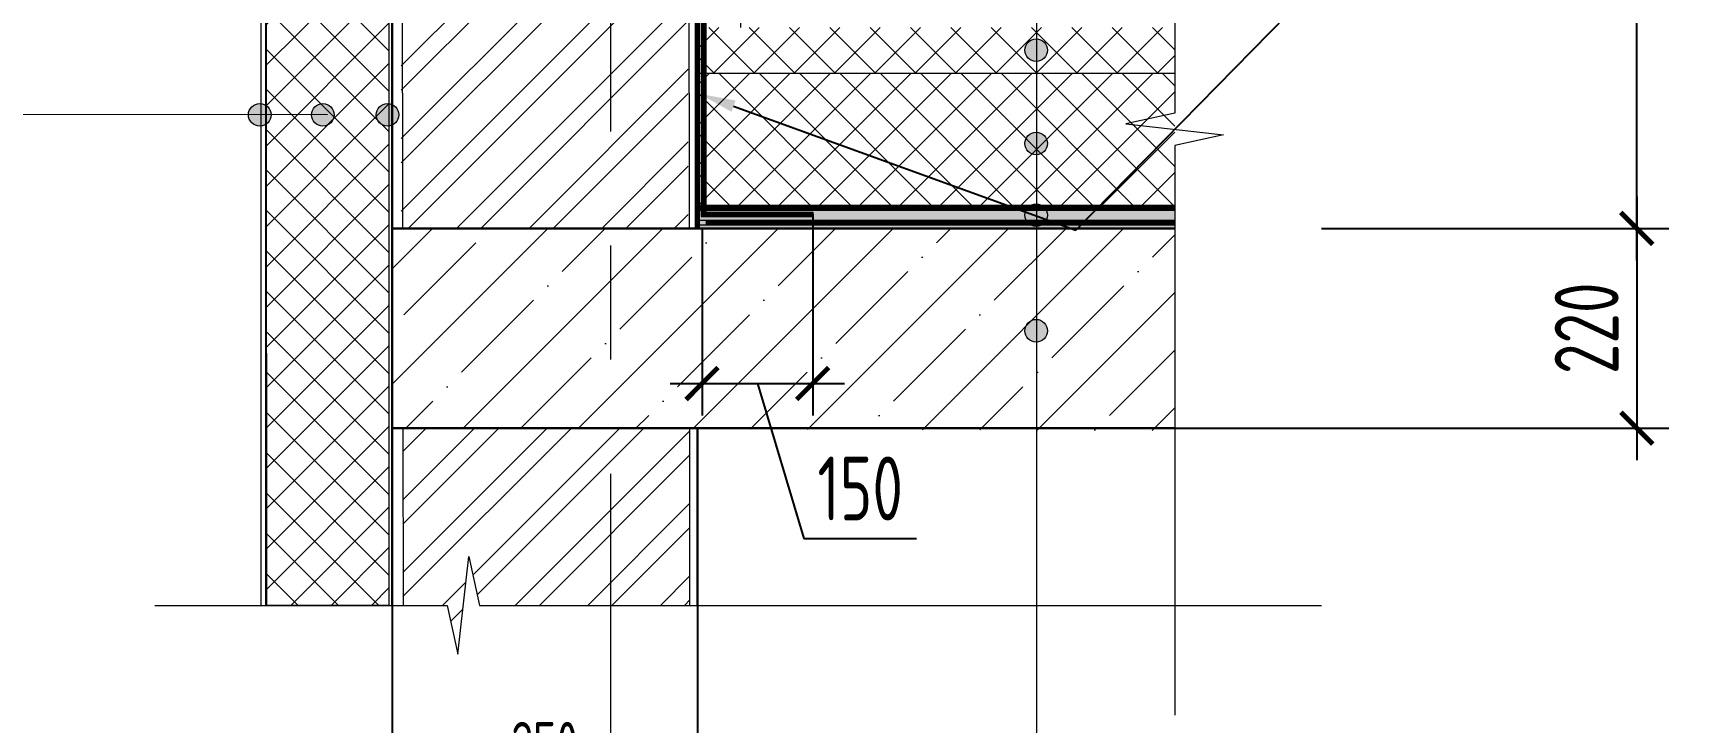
# Model space of a CAD drawing. Header units: millimetres. Extents: x -314343 to 682031, y 21428 to 98936.
# Drawn here: x 427710 to 429531, y 51443 to 52199 of the extents above; entities that cross this region are included whole.
import ezdxf
from ezdxf import colors
from ezdxf.entities.mleader import LeaderData, LeaderLine
from ezdxf.math import Vec2, Vec3

# ---------------------------------------------------------------- set-up
doc = ezdxf.new("R2010")
doc.units = ezdxf.units.MM
doc.header["$MEASUREMENT"] = 0
doc.header["$PDMODE"] = 3
doc.header["$PDSIZE"] = -4
for name, pattern in [('CENTER', [2, 1.25, -0.25, 0.25, -0.25]), ('пунктирнаяX2', [12.7, 0, -12.7]), ('штриховая', [19.05, 12.7, -6.35]), ('штриховая 50', [1, 0.5, -0.5])]:
    doc.linetypes.add(name, pattern=pattern)
doc.layers.get('0').update_dxf_attribs({"color": 250, "lineweight": 9})
doc.layers.get('Defpoints').update_dxf_attribs({"color": 6})
for name, color, linetype, lineweight in [('0.35', 30, 'Continuous', 30), ('_0', 250, 'Continuous', 9), ('_Выноска', 7, 'Continuous', 15), ('TN-ГИДРОИЗОЛЯЦИЯ БИТУМАЯ нижняя', 173, 'Continuous', 15), ('TN-ГРУНТОВКА', 6, 'Continuous', 15), ('TN-ПАРОИЗОЛЯЦИЯ', 104, 'Continuous', 15), ('АР_Навесной фасад', 147, 'Continuous', 5), ('АР_Оси', 195, 'Continuous', 9), ('АР_Перегородки_кирпич_Штрих', 244, 'Continuous', 5), ('АР_Тонкие', 250, 'Continuous', 5), ('АР_Утеплитель', 250, 'Continuous', 9), ('Маркировка потолков', 7, 'Continuous', 9)]:
    doc.layers.add(name, color=color, linetype=linetype, lineweight=lineweight)
doc.styles.add('ISOCPEUR', font='isocpeur.ttf', dxfattribs={"width": 0.7})
doc.styles.add('Архитект', font='isocpeur.ttf', dxfattribs={"width": 0.8, "oblique": 8})
doc.dimstyles.new('R_50', dxfattribs={"dimtxt": 140, "dimasz": 30, "dimexe": 20, "dimexo": 0, "dimgap": 20, "dimtad": 1, "dimdec": 0, "dimrnd": 5, "dimzin": 0, "dimdsep": 46, "dimtxsty": 'ISOCPEUR', "dimblk": 'ARCHTICK', "dimcen": 50, "dimdle": 20, "dimclrd": 256, "dimclre": 256, "dimclrt": 256, "dimadec": 0, "dimazin": 0, "dimtfac": 2, "dimtdec": 0, "dimtofl": 0, "dimtmove": 1, "dimatfit": 3, "dimfxl": 1, "dimtvp": 3, "dimtolj": 1, "dimtzin": 0, "dimarcsym": 0})

# ---------------------------------------------------------------- blocks, each defined once
blk = doc.blocks.new('*U294')
blk.add_lwpolyline([(0, -14.461), (0, -1), (2.25, -0.5), (-2.25, 0), (0, 0.5), (0, 39.263)])
blk = doc.blocks.new('*U252')
blk.add_lwpolyline([(0, -17.582), (0, -1), (2.25, -0.5), (-2.25, 0), (0, 0.5), (0, 26.723)])
blk = doc.blocks.new('_ArchTick')
at = {"color": 0, "linetype": 'ByBlock', "const_width": 0.15}
blk.add_lwpolyline([(-0.5, -0.5), (0.5, 0.5)], dxfattribs=at)
blk = doc.blocks.new('*D383')
at = {"layer": '_0', "lineweight": -2, "ltscale": 500, "transparency": 16777216}
for p, q in [((429467.9, 52019.7), (429467.9, 51730.9)), ((429122.2, 51984.7), (429502.9, 51984.7)), ((428935.4, 51765.9), (429502.9, 51765.9))]:
    blk.add_line(p, q, dxfattribs=at)
at = {"layer": 'Defpoints', "color": 0, "ltscale": 500, "transparency": 16777216}
for p in [(429122.2, 51984.7), (428935.4, 51765.9), (429467.9, 51765.9)]:
    blk.add_point(p, dxfattribs=at)
at = {"layer": '_0', "lineweight": -2, "ltscale": 500, "transparency": 16777216, "xscale": 35, "yscale": 35, "zscale": 35}
for p, rotation in [((429467.9, 51984.7), 90), ((429467.9, 51765.9), 270)]:
    blk.add_blockref('_ArchTick', p, dxfattribs=dict(at, rotation=rotation))
at = {"layer": '_0', "ltscale": 500, "transparency": 16777216, "insert": (429412.9, 51875.3), "char_height": 70, "attachment_point": 5, "rotation": 90, "style": 'ISOCPEUR'}
blk.add_mtext('\\A1;220', dxfattribs=at)
blk = doc.blocks.new('*D378')
at = {"layer": '_0', "lineweight": -2, "ltscale": 500, "transparency": 16777216}
for p, q in [((429467.9, 51949.7), (429467.9, 53217.8)), ((428692.9, 53182.8), (429502.9, 53182.8)), ((429274.2, 51984.7), (429502.9, 51984.7))]:
    blk.add_line(p, q, dxfattribs=at)
at = {"layer": 'Defpoints', "color": 0, "ltscale": 500, "transparency": 16777216}
for p in [(428692.9, 53182.8), (429467.9, 53182.8), (429274.2, 51984.7)]:
    blk.add_point(p, dxfattribs=at)
at = {"layer": '_0', "lineweight": -2, "ltscale": 500, "transparency": 16777216, "xscale": 35, "yscale": 35, "zscale": 35}
for p, rotation in [((429467.9, 53182.8), 90), ((429467.9, 51984.7), 270)]:
    blk.add_blockref('_ArchTick', p, dxfattribs=dict(at, rotation=rotation))
at = {"layer": '_0', "ltscale": 500, "transparency": 16777216, "insert": (429412.9, 52583.7), "char_height": 70, "attachment_point": 5, "rotation": 90, "style": 'ISOCPEUR'}
blk.add_mtext('\\A1;1200', dxfattribs=at)
blk = doc.blocks.new('*D379')
at = {"layer": '_0', "lineweight": -2, "ltscale": 500, "transparency": 16777216}
for p, q in [((428103.8, 51570.8), (428103.8, 51354)), ((428438.3, 51570.8), (428438.3, 51354)), ((428458.3, 51374), (428083.8, 51374))]:
    blk.add_line(p, q, dxfattribs=at)
at = {"layer": 'Defpoints', "color": 0, "ltscale": 500, "transparency": 16777216}
for p in [(428103.8, 51570.8), (428438.3, 51570.8), (428103.8, 51374)]:
    blk.add_point(p, dxfattribs=at)
at = {"layer": '_0', "lineweight": -2, "ltscale": 500, "transparency": 16777216, "xscale": 25, "yscale": 25, "zscale": 25, "rotation": 180}
blk.add_blockref('_ArchTick', (428103.8, 51374), dxfattribs=at)
at = {"layer": '_0', "lineweight": -2, "ltscale": 500, "transparency": 16777216, "xscale": 25, "yscale": 25, "zscale": 25}
blk.add_blockref('_ArchTick', (428438.3, 51374), dxfattribs=at)
at = {"layer": '_0', "ltscale": 500, "transparency": 16777216, "insert": (428271, 51419), "char_height": 50, "attachment_point": 5, "style": 'ISOCPEUR'}
blk.add_mtext('\\A1;250  ', dxfattribs=at)
blk = doc.blocks.new('*D406')
at = {"layer": '_0', "lineweight": -2, "ltscale": 500, "transparency": 16777216}
for p, q in [((428564.7, 52000.2), (428564.7, 51779.8)), ((428443.5, 51984.7), (428443.5, 51779.8)), ((428408.5, 51814.8), (428599.7, 51814.8)), ((428504.1, 51814.8), (428555.1, 51644.8)), ((428555.1, 51644.8), (428678.4, 51644.8))]:
    blk.add_line(p, q, dxfattribs=at)
at = {"layer": 'Defpoints', "color": 0, "ltscale": 500, "transparency": 16777216}
for p in [(428564.7, 52000.2), (428443.5, 51984.7), (428564.7, 51814.8)]:
    blk.add_point(p, dxfattribs=at)
at = {"layer": '_0', "lineweight": -2, "ltscale": 500, "transparency": 16777216, "xscale": 35, "yscale": 35, "zscale": 35, "rotation": 180}
blk.add_blockref('_ArchTick', (428443.5, 51814.8), dxfattribs=at)
at = {"layer": '_0', "lineweight": -2, "ltscale": 500, "transparency": 16777216, "xscale": 35, "yscale": 35, "zscale": 35}
blk.add_blockref('_ArchTick', (428564.7, 51814.8), dxfattribs=at)
at = {"layer": '_0', "ltscale": 500, "transparency": 16777216, "insert": (428616.8, 51699.8), "char_height": 70, "attachment_point": 5, "style": 'ISOCPEUR'}
blk.add_mtext('\\A1;150', dxfattribs=at)

msp = doc.modelspace()

# ---------------------------------------------------------------- hatches: boundary and pattern name
at = {"lineweight": 9, "transparency": 33554559}
h = msp.add_hatch(dxfattribs=at)
h.set_pattern_fill('AR-SAND', color=256, scale=5)
h.set_pattern_definition([(37.5000203, (-3762.387, -12319.562), (-0.31497021, 9.63411873), [0, -7.6, 0, -8.5, 0, -8.125]), (7.5000203, (-3762.387, -12319.562), (8.8488785, 14.11073347), [0, -4.1, 0, -6.85, 0, -2.625]), (327.5000203, (-3768.537, -12319.562), (15.5707093, 0.0283008), [0, -2.5, 0, -9, 0, -11.75]), (317.5000203, (-3768.537, -12319.562), (15.03063146, 4.38838316), [0, -1.25, 0, -5.9, 0, -6.75])])
h.paths.add_polyline_path([(428961.5, 52004.7), (428438.3, 52004.7), (428438.3, 51984.7), (428961.5, 51984.7)])
at = {"layer": '_Выноска'}
h = msp.add_hatch(color=256, dxfattribs=at)
edge = h.paths.add_edge_path()
edge.add_arc((428809.6, 52180), 12.4, 0, 360)
h = msp.add_hatch(color=256, dxfattribs=at)
edge = h.paths.add_edge_path()
edge.add_arc((428809.6, 52180), 12.4, 0, 360)
h = msp.add_hatch(color=256, dxfattribs=at)
edge = h.paths.add_edge_path()
edge.add_arc((427958.7, 52109.2), 12.4, 0, 360)
h = msp.add_hatch(color=256, dxfattribs=at)
edge = h.paths.add_edge_path()
edge.add_arc((427958.7, 52109.2), 12.4, 0, 360)
h = msp.add_hatch(color=256, dxfattribs=at)
edge = h.paths.add_edge_path()
edge.add_arc((428027.9, 52109.2), 12.4, 0, 360)
h = msp.add_hatch(color=256, dxfattribs=at)
edge = h.paths.add_edge_path()
edge.add_arc((428098.7, 52109.2), 12.4, 0, 360)
h = msp.add_hatch(color=256, dxfattribs=at)
edge = h.paths.add_edge_path()
edge.add_arc((428809.6, 52077.7), 12.4, 0, 360)
h = msp.add_hatch(color=256, dxfattribs=at)
edge = h.paths.add_edge_path()
edge.add_arc((428809.6, 52077.7), 12.4, 0, 360)
h = msp.add_hatch(color=256, dxfattribs=at)
edge = h.paths.add_edge_path()
edge.add_arc((428809.6, 51999.2), 12.4, 0, 360)
h = msp.add_hatch(color=256, dxfattribs=at)
edge = h.paths.add_edge_path()
edge.add_arc((428809.6, 51999.2), 12.4, 0, 360)
h = msp.add_hatch(color=256, dxfattribs=at)
edge = h.paths.add_edge_path()
edge.add_arc((428809.6, 51872.6), 12.4, 0, 360)
h = msp.add_hatch(color=256, dxfattribs=at)
edge = h.paths.add_edge_path()
edge.add_arc((428809.6, 51872.6), 12.4, 0, 360)
at = {"layer": 'АР_Перегородки_кирпич_Штрих', "ltscale": 100}
h = msp.add_hatch(dxfattribs=at)
h.set_pattern_fill('ANSI32', color=256, scale=150)
h.paths.add_polyline_path([(428428.3, 53172.8), (428113.8, 53172.8), (428113.8, 51984.7), (428428.3, 51984.7)])
h = msp.add_hatch(dxfattribs=at)
h.set_pattern_fill('ANSI32', color=256, scale=150)
h.paths.add_polyline_path([(428343.3, 51765.9), (428115.5, 51765.9), (428115.7, 51571.7), (428164, 51571.7), (428175.9, 51518.2), (428187.8, 51625.3), (428199.7, 51571.7), (428343.3, 51571.7)])
h.paths.add_polyline_path([(428430, 51765.9), (428343.3, 51765.9), (428343.3, 51571.7), (428430.2, 51571.7)])
at = {"layer": 'АР_Утеплитель', "lineweight": 9, "ltscale": 500}
h = msp.add_hatch(dxfattribs=at)
h.set_pattern_fill('ANSI37', color=251, scale=250, angle=-90)
h.set_pattern_definition([(315, (-3183.735, -13942.162), (22.097087, 22.097087), []), (45, (-3183.735, -13942.162), (-22.097087, 22.097087), [])])
h.paths.add_polyline_path([(427965.2, 53232.8), (428100.2, 53232.8), (428100.2, 51571.7), (427966.3, 51571.7)])
h = msp.add_hatch(dxfattribs=at)
h.set_pattern_fill('ANSI37', color=251, scale=250, angle=-90)
h.set_pattern_definition([(315, (-3784.72, -12169.562), (22.097087, 22.097087), []), (45, (-3784.72, -12169.562), (-22.097087, 22.097087), [])])
h.paths.add_polyline_path([(428961.5, 52154.7), (428961.5, 52204.7), (428440.4, 52204.7), (428440.4, 52154.7)])
h = msp.add_hatch(dxfattribs=at)
h.set_pattern_fill('ANSI37', color=251, scale=250, angle=-90)
h.set_pattern_definition([(315, (-3762.387, -12319.562), (22.097087, 22.097087), []), (45, (-3762.387, -12319.562), (-22.097087, 22.097087), [])])
h.paths.add_polyline_path([(428961.5, 52009.8), (428961.5, 52154.7), (428440.4, 52154.7), (428440.4, 52009.8)])
at = {"layer": 'Маркировка потолков', "lineweight": 9, "ltscale": 5000, "transparency": 33554610}
h = msp.add_hatch(dxfattribs=at)
h.set_pattern_fill('ANSI35', color=256, scale=356.9777)
h.set_pattern_definition([(45, (-3807.765, -12319.56), (-63.105338, 63.105338), []), (45, (-3744.66, -12319.56), (-63.105338, 63.105338), [111.555531, -22.311106, 0, -22.311106])])
h.paths.add_polyline_path([(428961.5, 51763.4), (428961.5, 51984.7), (428103.8, 51984.5), (428103.8, 51765.7)])

# ---------------------------------------------------------------- linework, layer by layer
at = {"layer": '0.35', "color": 18, "ltscale": 200, "true_color": 0x000000}
msp.add_lwpolyline([(428961.5, 51984.7), (428103.9, 51984.7), (428103.7, 51765.9), (428961.5, 51765.9)], dxfattribs=at)
at = {"layer": '_0', "color": 251, "ltscale": 500}
for p, q in [((427960.2, 51570.8), (427960.2, 53182.8)), ((427965.2, 51570.8), (427965.2, 53182.8))]:
    msp.add_line(p, q, dxfattribs=at)
at = {"layer": '_0', "color": 7, "ltscale": 500}
for p, q in [((428440.4, 53182.8), (428440.4, 51984.7)), ((428440.4, 52154.7), (428961.5, 52154.7)), ((428488.8, 52004.7), (428961.5, 52004.7))]:
    msp.add_line(p, q, dxfattribs=at)
at = {"layer": '_0', "color": 7}
msp.add_lwpolyline([(427965.2, 53232.8), (428100.2, 53232.8), (428100.2, 51571.7), (427966.3, 51571.7)], close=True, dxfattribs=at)
for points in [[(428429.7, 51984.7), (428428.3, 53172.8), (428113.8, 53172.8), (428115.2, 51984.7)], [(428485.8, 52204.7), (428485.8, 53182.8), (428440.4, 53182.8), (428440.4, 52004.7), (428485.8, 52004.7)], [(428115.5, 51765.9), (428115.7, 51570.8)], [(428430.2, 51570.8), (428430, 51765.9)]]:
    msp.add_lwpolyline(points, dxfattribs=at)
at = {"layer": '_0', "color": 7, "ltscale": 500}
for points in [[(428810.1, 52417), (428810.1, 51262.1), (429688.8, 51262.1)], [(427077.1, 52109.9), (428033, 52109.4)], [(428961.5, 52009.8), (428440.4, 52009.8), (428440.4, 52004.7), (428961.5, 52004.7)]]:
    msp.add_lwpolyline(points, dxfattribs=at)
at = {"layer": '_Выноска'}
for centre in [(428809.6, 52180), (428809.6, 52180), (427958.7, 52109.2), (427958.7, 52109.2), (428027.9, 52109.2), (428098.7, 52109.2), (428809.6, 52077.7), (428809.6, 52077.7), (428809.6, 51999.2), (428809.6, 51999.2), (428809.6, 51872.6), (428809.6, 51872.6)]:
    msp.add_circle(centre, 12.4, dxfattribs=at)
at = {"layer": 'TN-ГИДРОИЗОЛЯЦИЯ БИТУМАЯ нижняя', "linetype": 'штриховая 50', "ltscale": 150, "const_width": 5}
msp.add_lwpolyline([(428440.5, 52007.3), (428961.5, 52007.3)], dxfattribs=at)
at = {"layer": 'TN-ГРУНТОВКА', "linetype": 'штриховая', "const_width": 2}
msp.add_lwpolyline([(428436.5, 53182.8), (428436.5, 51984.7)], dxfattribs=at)
at = {"layer": 'TN-ПАРОИЗОЛЯЦИЯ', "linetype": 'Continuous', "ltscale": 40}
for p, q in [((428442.6, 53182.8), (428442.6, 51997.7)), ((428447.6, 53182.8), (428447.6, 52002.7)), ((428440.4, 51993.7), (428440.4, 51991.2)), ((428440.4, 51993.7), (428961.5, 51993.7)), ((428440.4, 51988.7), (428440.4, 51991.2)), ((428440.4, 51988.7), (428961.5, 51988.7)), ((428442.6, 51997.7), (428564.7, 51997.7)), ((428447.6, 52002.7), (428564.7, 52002.7)), ((428564.7, 52002.7), (428564.7, 52000.2)), ((428564.7, 51997.7), (428564.7, 52000.2)), ((428961.5, 51993.7), (428961.5, 51991.2)), ((428961.5, 51988.7), (428961.5, 51991.2))]:
    msp.add_line(p, q, dxfattribs=at)
at = {"layer": 'TN-ПАРОИЗОЛЯЦИЯ', "linetype": 'пунктирнаяX2', "ltscale": 40}
for p, q in [((428445.1, 53182.8), (428445.1, 52000.2)), ((428440.4, 51991.2), (428961.5, 51991.2)), ((428445.1, 52000.2), (428564.7, 52000.2))]:
    msp.add_line(p, q, dxfattribs=at)
at = {"layer": 'TN-ПАРОИЗОЛЯЦИЯ', "linetype": 'штриховая 50', "ltscale": 40, "const_width": 5}
for points in [[(428564.7, 52000.2), (428445.1, 52000.2), (428445.1, 53182.8)], [(428447.5, 51991.2), (428961.5, 51991.2)]]:
    msp.add_lwpolyline(points, dxfattribs=at)
at = {"layer": 'АР_Навесной фасад', "color": 18, "lineweight": 30, "ltscale": 100, "true_color": 0x000000}
for points in [[(428103.8, 51570.8), (428103.8, 53182.8), (428438.3, 53182.8), (428438.3, 51984.7)], [(428438.3, 51765.9), (428438.3, 51570.8)]]:
    msp.add_lwpolyline(points, dxfattribs=at)
at = {"layer": 'АР_Оси', "linetype": 'CENTER', "ltscale": 500}
msp.add_line((428343.3, 51091), (428343.3, 53430.1), dxfattribs=at)

# ---------------------------------------------------------------- block references
at = {"ltscale": 100, "xscale": 23.79851555813043, "yscale": 23.79851555813043, "zscale": 23.79851555813043}
for name, p, rotation in [('*U252', (428961.5, 52087.3), 180), ('*U294', (428187.8, 51571.7), 270)]:
    msp.add_blockref(name, p, dxfattribs=dict(at, rotation=rotation))

# ---------------------------------------------------------------- dimensions: what is measured, and where the dimension line sits
at = {"layer": '_0', "color": 1, "ltscale": 500}
dim = msp.add_linear_dim(base=(429467.9, 53182.8), p1=(429274.2, 51984.7), p2=(428692.9, 53182.8), angle=90, dimstyle='R_50', override={"dimtxt": 70, "dimasz": 35, "dimexe": 35, "dimpost": '\\X', "dimdle": 35}, dxfattribs=at)
dim.commit()
dim.dimension.update_dxf_attribs({"geometry": '*D378', "text_midpoint": (429412.9, 52583.7)})
dim = msp.add_linear_dim(base=(429467.9, 51765.9), p1=(429122.2, 51984.7), p2=(428935.4, 51765.9), angle=90, dimstyle='R_50', override={"dimtxt": 70, "dimasz": 35, "dimexe": 35, "dimpost": '\\X', "dimdle": 35}, dxfattribs=at)
dim.commit()
dim.dimension.update_dxf_attribs({"geometry": '*D383', "text_midpoint": (429467.9, 51875.3), "dimtype": 160})
dim = msp.add_linear_dim(base=(428564.7, 51814.8), p1=(428443.5, 51984.7), p2=(428564.7, 52000.2), text='150', dimstyle='R_50', override={"dimtxt": 70, "dimasz": 35, "dimexe": 35, "dimpost": '\\X', "dimdle": 35}, dxfattribs=at)
dim.commit()
dim.dimension.update_dxf_attribs({"geometry": '*D406', "text_midpoint": (428575.1, 51699.8)})
dim = msp.add_linear_dim(base=(428103.8, 51374), p1=(428438.3, 51570.8), p2=(428103.8, 51570.8), text='250  ', dimstyle='R_50', override={"dimtxt": 50, "dimasz": 25, "dimpost": '\\X'}, dxfattribs=at)
dim.commit()
dim.dimension.update_dxf_attribs({"geometry": '*D379', "text_midpoint": (428271, 51374), "dimtype": 160})

# ---------------------------------------------------------------- leaders
at = {"layer": 'АР_Тонкие', "lineweight": 15}
ml = msp.add_multileader_mtext('Standard', dxfattribs=at)
ml.set_content('Филизол Н ТПП 4.0', color=256, style='Архитект')
ml.set_leader_properties()
ml.build(insert=Vec2(0, 0))
ml.multileader.update_dxf_attribs({"text_left_attachment_type": 6, "text_right_attachment_type": 6, "dogleg_length": 50, "arrow_head_size": 40})
ctx = ml.context
ctx.base_point, ctx.char_height, ctx.arrow_head_size, ctx.landing_gap_size, ctx.plane_origin = Vec3(429116, 52247.3), 75, 40, 33.3, Vec3(433702.8, 53281.1)
ctx.left_attachment, ctx.right_attachment = 6, 6
notes = []
notes.append((ctx, [(1, (1, 1, 0), (429112.7, 52247.3), (1, 0), 3.37, [(0, [(428440.4, 52132.3), (428853, 51982.8)], 0, [])])]))
ctx.mtext.insert, ctx.mtext.width, ctx.mtext.defined_height, ctx.mtext.flow_direction = Vec3(429149.4, 52337.3), 1024.357, 721.8, 5
for ctx, leaders in notes:
    for number, flags, end, landing, length, lines in leaders:
        leader = LeaderData()
        leader.index, (leader.has_last_leader_line, leader.has_dogleg_vector, leader.attachment_direction) = number, flags
        leader.last_leader_point, leader.dogleg_vector, leader.dogleg_length = Vec3(end), Vec3(landing), length
        for number, points, colour, breaks in lines:
            line = LeaderLine()
            line.index, line.vertices, line.color, line.breaks = number, Vec3.list(points), colors.encode_raw_color(colour), breaks
            leader.lines.append(line)
        ctx.leaders.append(leader)

doc.saveas('drawing.dxf')
